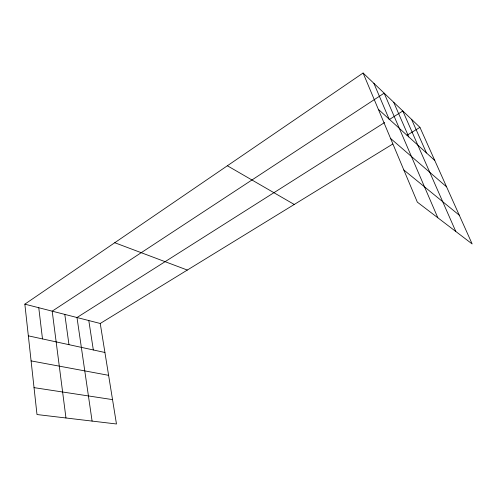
<?xml version="1.0" encoding="UTF-8"?>
<svg xmlns="http://www.w3.org/2000/svg" width="497" height="497" viewBox="0 0 497 497"><rect width="100%" height="100%" fill="white"/><g stroke="black" fill="none" stroke-linecap="round" stroke-linejoin="round"><path stroke-width="0.75" d="M24.85 304.158L100.239 323.479L116.466 423.984L36.995 414.541L24.85 304.158L363.096 73.016L419.94 127.356L472.15 243.946L417.337 202.142L363.096 73.016M384.603 122.535L76.998 317.521L92.094 421.089M389.157 119.653L402.818 110.993L455.799 231.478M100.239 323.479L392.748 144.037M406.993 135.296L419.94 127.356M34.032 387.635L112.533 399.619M31.094 360.897L108.613 375.322M28.335 335.842L104.923 352.485M114.751 242.722L187.332 270.051M227.371 165.762L294.243 204.466M403.825 169.974L459.278 215.201M390.586 138.458L446.579 186.841M378.347 109.328L434.763 160.463M411.559 119.348L426.476 152.952M393.699 102.27L408.776 136.905M437.826 217.767L384.162 93.156L52.197 311.165L65.964 417.983M373.881 83.322L389.083 119.056M88.801 320.546L93.324 349.963M64.803 314.396L68.965 344.669M38.766 307.724L42.494 338.923"/></g></svg>
